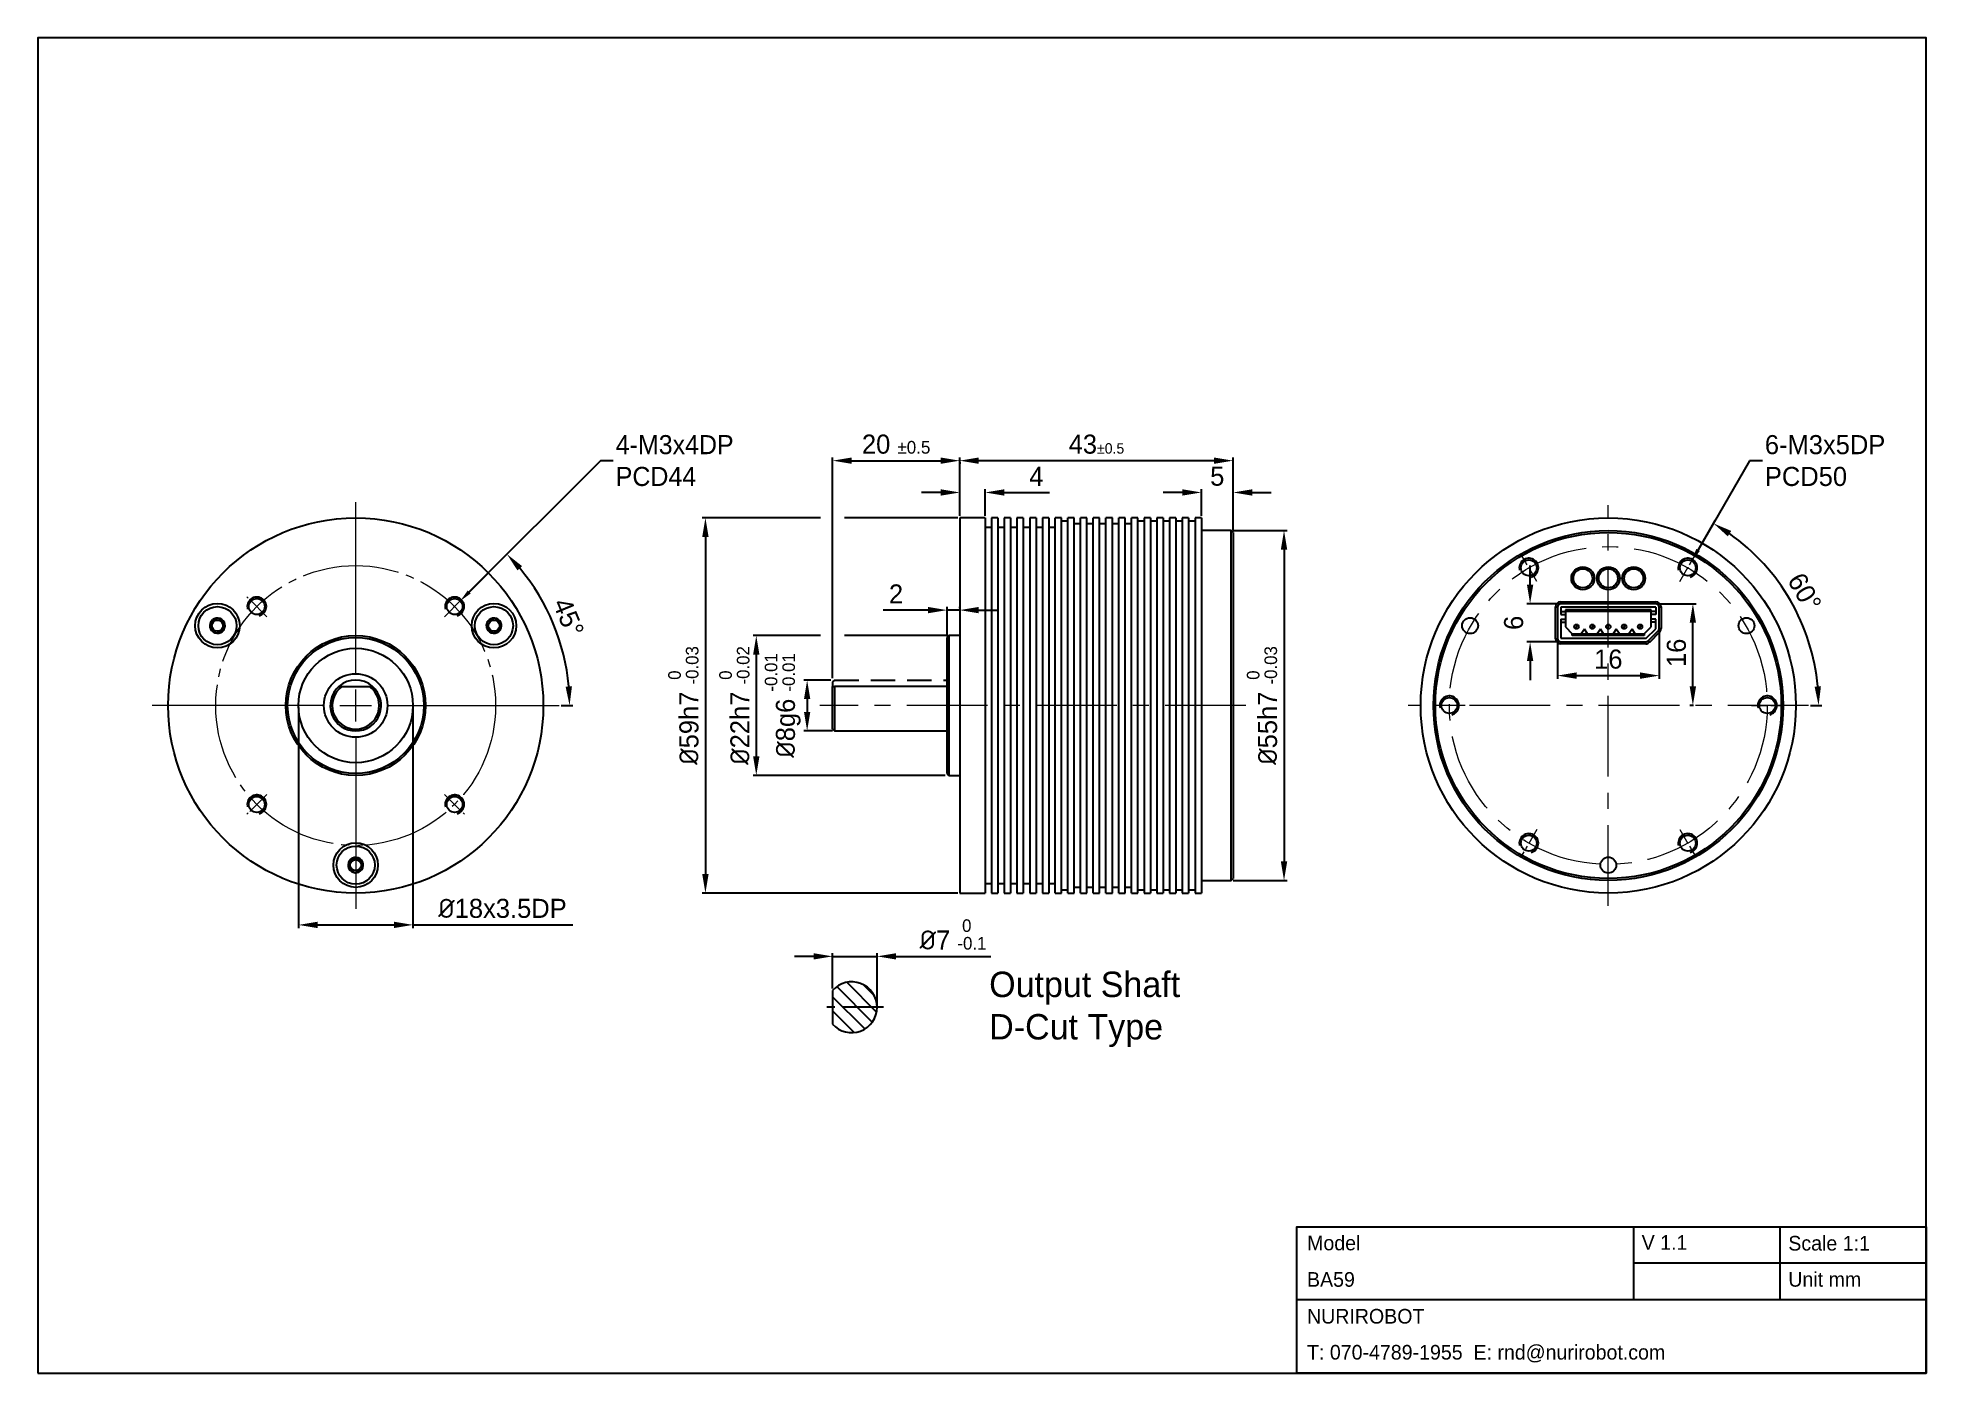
# Model space of a CAD drawing. Header units: millimetres. Extents: x 0 to 297, y 0 to 210.
import ezdxf

# ---------------------------------------------------------------- set-up
doc = ezdxf.new("R2010")
doc.units = ezdxf.units.MM
doc.header["$PDSIZE"] = -1
for name, pattern in [('CENTERX2', [20.32, 12.7, -2.54, 2.54, -2.54]), ('HIDDEN', [1.905, 1.27, -0.635]), ('SLD-실선', [0]), ('SLD-일점쇄선(중심선)', [19.05, 15.24, -1.27, 1.27, -1.27])]:
    doc.linetypes.add(name, pattern=pattern)
for name, color, linetype in [('3', 1, 'SLD-일점쇄선(중심선)'), ('은선', 2, 'HIDDEN'), ('중심선', 1, 'CENTERX2'), ('치수선', 3, 'Continuous')]:
    doc.layers.add(name, color=color, linetype=linetype)
doc.styles.add('누리로봇 문자스타일_20230829', font='GOTHIC.TTF')
doc.dimstyles.new('A4기본 치수스타일', dxfattribs={"dimtxt": 3, "dimasz": 3, "dimexe": 0.5, "dimexo": 0.3, "dimgap": 1, "dimtad": 1, "dimtoh": 1, "dimdec": 1, "dimzin": 12, "dimdsep": 46, "dimtxsty": '누리로봇 문자스타일_20230829', "dimcen": 0.09, "dimclrd": 3, "dimclre": 3, "dimclrt": 3, "dimadec": 0, "dimazin": 3, "dimtm": 1e-09, "dimtfac": 1, "dimtdec": 1, "dimtofl": 0, "dimtmove": 0, "dimatfit": 3, "dimfxl": 1, "dimfrac": 2, "dimarcsym": 0})
doc.dimstyles.new('A4지시선 치수스타일', dxfattribs={"dimtxt": 3, "dimasz": 3, "dimexe": 0.5, "dimexo": 0.3, "dimgap": 0.396875, "dimtad": 0, "dimtih": 1, "dimtoh": 1, "dimdec": 1, "dimzin": 12, "dimdsep": 46, "dimtxsty": '누리로봇 문자스타일_20230829', "dimcen": 0.09, "dimclrd": 3, "dimclre": 3, "dimclrt": 3, "dimadec": 0, "dimazin": 3, "dimtm": 1e-09, "dimtfac": 1, "dimtdec": 1, "dimtofl": 0, "dimtmove": 0, "dimatfit": 3, "dimfxl": 1, "dimfrac": 2, "dimarcsym": 0})

# ---------------------------------------------------------------- blocks, each defined once
blk = doc.blocks.new('_D')
at = {"layer": 'Defpoints', "color": 0}
for p in [(254.5, 121), (260.3, 121), (260.7, 105)]:
    blk.add_point(p, dxfattribs=at)
at = {"layer": '치수선', "color": 3, "lineweight": -2}
for p, q in [((254.8, 121), (260.8, 121)), ((260.3, 108), (260.3, 118)), ((260.4, 105), (259.8, 105))]:
    blk.add_line(p, q, dxfattribs=at)
at = {"layer": '치수선', "color": 3}
for points in [[(259.8, 118), (260.8, 118), (260.3, 121)], [(259.8, 108), (260.8, 108), (260.3, 105)]]:
    blk.add_solid(points, dxfattribs=at)
at = {"layer": '치수선', "color": 3, "insert": (257.72, 113.28), "char_height": 3, "attachment_point": 5, "rotation": 90, "style": '누리로봇 문자스타일_20230829'}
blk.add_mtext('16', dxfattribs=at)
blk = doc.blocks.new('_D_1')
at = {"layer": 'Defpoints', "color": 0}
for p in [(239.5, 121), (234.7, 115), (239.5, 115)]:
    blk.add_point(p, dxfattribs=at)
at = {"layer": '치수선', "color": 3, "lineweight": -2}
for p, q in [((234.7, 124), (234.7, 127)), ((239.2, 121), (234.2, 121)), ((239.2, 115), (234.2, 115)), ((234.7, 112), (234.7, 109))]:
    blk.add_line(p, q, dxfattribs=at)
at = {"layer": '치수선', "color": 3}
for points in [[(234.2, 124), (235.2, 124), (234.7, 121)], [(234.2, 112), (235.2, 112), (234.7, 115)]]:
    blk.add_solid(points, dxfattribs=at)
at = {"layer": '치수선', "color": 3, "insert": (232.12, 118), "char_height": 3, "attachment_point": 5, "rotation": 90, "style": '누리로봇 문자스타일_20230829'}
blk.add_mtext('6', dxfattribs=at)
blk = doc.blocks.new('_D_2')
at = {"layer": 'Defpoints', "color": 0}
for p in [(255, 117.11), (239, 115.5), (255, 109.7)]:
    blk.add_point(p, dxfattribs=at)
at = {"layer": '치수선', "color": 3, "lineweight": -2}
for p, q in [((255, 116.81), (255, 109.2)), ((239, 115.2), (239, 109.2)), ((242, 109.7), (252, 109.7))]:
    blk.add_line(p, q, dxfattribs=at)
at = {"layer": '치수선', "color": 3}
for points in [[(242, 110.2), (242, 109.2), (239, 109.7)], [(252, 110.2), (252, 109.2), (255, 109.7)]]:
    blk.add_solid(points, dxfattribs=at)
at = {"layer": '치수선', "color": 3, "insert": (247, 112.28), "char_height": 3, "attachment_point": 5, "style": '누리로봇 문자스타일_20230829'}
blk.add_mtext('16', dxfattribs=at)
blk = doc.blocks.new('_D_4')
at = {"layer": 'Defpoints', "color": 0}
for p in [(187.7, 132.5), (187.7, 77.5), (196, 77.5)]:
    blk.add_point(p, dxfattribs=at)
at = {"layer": '치수선', "color": 3, "lineweight": -2}
for p, q in [((188, 132.5), (196.5, 132.5)), ((196, 129.5), (196, 80.5)), ((188, 77.5), (196.5, 77.5))]:
    blk.add_line(p, q, dxfattribs=at)
at = {"layer": '치수선', "color": 3}
for points in [[(195.5, 129.5), (196.5, 129.5), (196, 132.5)], [(195.5, 80.5), (196.5, 80.5), (196, 77.5)]]:
    blk.add_solid(points, dxfattribs=at)
at = {"layer": '치수선', "color": 3, "insert": (192.55, 105), "char_height": 3, "attachment_point": 5, "rotation": 90, "style": '누리로봇 문자스타일_20230829'}
blk.add_mtext('{\\fISOCPEUR|b0|i0|c0|p34;%%C}55h7 {\\H0.66x;\\S 0^ -0.03;}', dxfattribs=at)
blk = doc.blocks.new('_D_6')
at = {"layer": 'Defpoints', "color": 0}
for p in [(188, 138.5), (183, 134.5), (188, 132.2)]:
    blk.add_point(p, dxfattribs=at)
at = {"layer": '치수선', "color": 3, "lineweight": -2}
for p, q in [((180, 138.5), (177, 138.5)), ((183, 134.8), (183, 139)), ((188, 132.5), (188, 139)), ((191, 138.5), (194, 138.5))]:
    blk.add_line(p, q, dxfattribs=at)
at = {"layer": '치수선', "color": 3}
for points in [[(180, 139), (180, 138), (183, 138.5)], [(191, 139), (191, 138), (188, 138.5)]]:
    blk.add_solid(points, dxfattribs=at)
at = {"layer": '치수선', "color": 3, "insert": (185.5, 141.04), "char_height": 3, "attachment_point": 5, "style": '누리로봇 문자스타일_20230829'}
blk.add_mtext('5', dxfattribs=at)
blk = doc.blocks.new('_D_7')
at = {"layer": 'Defpoints', "color": 0}
for p in [(145, 143.5), (145, 134.5), (188, 132.2)]:
    blk.add_point(p, dxfattribs=at)
at = {"layer": '치수선', "color": 3, "lineweight": -2}
for p, q in [((145, 134.8), (145, 144)), ((185, 143.5), (148, 143.5)), ((188, 132.5), (188, 144))]:
    blk.add_line(p, q, dxfattribs=at)
at = {"layer": '치수선', "color": 3}
for points in [[(148, 144), (148, 143), (145, 143.5)], [(185, 144), (185, 143), (188, 143.5)]]:
    blk.add_solid(points, dxfattribs=at)
at = {"layer": '치수선', "color": 3, "insert": (166.5, 146.08), "char_height": 3, "attachment_point": 5, "style": '누리로봇 문자스타일_20230829'}
blk.add_mtext('43{\\H0.55x;%%P0.5}', dxfattribs=at)
blk = doc.blocks.new('*U24')
at = {"color": 1, "linetype": 'CENTERX2', "lineweight": 18, "ltscale": 0.2}
blk.add_line((-2.5, 0), (2.5, 0), dxfattribs=at)
blk = doc.blocks.new('*U25')
at = {"color": 0, "linetype": 'ByBlock', "lineweight": -2}
for p, rotation in [((235.99, 139.54), 120), ((260.99, 139.54), 60.00000000000001), ((223.49, 117.89), 180), ((235.99, 96.24), 240), ((260.99, 96.24), 300)]:
    blk.add_blockref('*U24', p, dxfattribs=dict(at, rotation=rotation))
blk.add_blockref('*U24', (273.49, 117.89), dxfattribs=at)
blk = doc.blocks.new('*D75')
at = {"color": 3, "linetype": 'Continuous', "lineweight": -2}
for p, q in [((88.5, 143.5), (67.85, 122.85)), ((90.5, 143.5), (88.5, 143.5)), ((65.47, 120.56), (65.65, 120.56)), ((65.56, 120.47), (65.56, 120.65))]:
    blk.add_line(p, q, dxfattribs=at)
at = {"color": 3, "linetype": 'Continuous'}
blk.add_solid([(67.62, 123.09), (68.09, 122.62), (66.44, 121.44)], dxfattribs=at)
at = {"layer": 'Defpoints', "color": 0, "linetype": 'Continuous'}
for p in [(64.67, 119.67), (66.44, 121.44)]:
    blk.add_point(p, dxfattribs=at)
at = {"color": 3, "linetype": 'Continuous', "lineweight": 18, "insert": (90.9, 143.5), "char_height": 3, "attachment_point": 4, "style": '누리로봇 문자스타일_20230829'}
blk.add_mtext('{\\fPMingLiU|b0|i0|c129|p0;4-M3x4DP\\PPCD44}', dxfattribs=at)
blk = doc.blocks.new('*D81')
at = {"layer": 'Defpoints', "color": 0}
for p in [(145, 120), (145, 120), (143, 115.7)]:
    blk.add_point(p, dxfattribs=at)
at = {"layer": '치수선', "color": 3, "lineweight": -2}
for p, q in [((140, 120), (132.96, 120)), ((143, 116), (143, 120.5)), ((145, 120), (143, 120)), ((145, 120.3), (145, 120.5)), ((148, 120), (151, 120))]:
    blk.add_line(p, q, dxfattribs=at)
at = {"layer": '치수선', "color": 3}
for points in [[(140, 120.5), (140, 119.5), (143, 120)], [(148, 120.5), (148, 119.5), (145, 120)]]:
    blk.add_solid(points, dxfattribs=at)
at = {"layer": '치수선', "color": 3, "insert": (134.98, 122.54), "char_height": 3, "attachment_point": 5, "style": '누리로봇 문자스타일_20230829'}
blk.add_mtext('2', dxfattribs=at)
blk = doc.blocks.new('*D84')
at = {"layer": 'Defpoints', "color": 0}
for p in [(145, 143.59), (145, 143.5), (125, 109)]:
    blk.add_point(p, dxfattribs=at)
at = {"layer": '치수선', "color": 3, "lineweight": -2}
for p, q in [((125, 109.3), (125, 144)), ((128, 143.5), (142, 143.5)), ((145, 143.29), (145, 143))]:
    blk.add_line(p, q, dxfattribs=at)
at = {"layer": '치수선', "color": 3}
for points in [[(128, 144), (128, 143), (125, 143.5)], [(142, 144), (142, 143), (145, 143.5)]]:
    blk.add_solid(points, dxfattribs=at)
at = {"layer": '치수선', "color": 3, "insert": (135, 146.08), "char_height": 3, "attachment_point": 5, "style": '누리로봇 문자스타일_20230829'}
blk.add_mtext('20 {\\H0.66667x;%%P0.5}', dxfattribs=at)
blk = doc.blocks.new('*D82')
at = {"layer": 'Defpoints', "color": 0}
for p in [(125, 109), (121, 101), (125.3, 101)]:
    blk.add_point(p, dxfattribs=at)
at = {"layer": '치수선', "color": 3, "lineweight": -2}
for p, q in [((124.7, 109), (120.5, 109)), ((121, 106), (121, 104)), ((125, 101), (120.5, 101))]:
    blk.add_line(p, q, dxfattribs=at)
at = {"layer": '치수선', "color": 3}
for points in [[(120.5, 106), (121.5, 106), (121, 109)], [(120.5, 104), (121.5, 104), (121, 101)]]:
    blk.add_solid(points, dxfattribs=at)
at = {"layer": '치수선', "color": 3, "insert": (117.16, 105), "char_height": 3, "attachment_point": 5, "rotation": 90, "style": '누리로봇 문자스타일_20230829'}
blk.add_mtext('{\\fISOCPEUR|b0|i0|c0|p34;%%C}8g6 {\\H0.66x;\\S-0.01^ -0.01;}', dxfattribs=at)
blk = doc.blocks.new('*D85')
at = {"layer": 'Defpoints', "color": 0}
for p in [(145, 134.5), (105, 75.5), (145, 75.5)]:
    blk.add_point(p, dxfattribs=at)
at = {"layer": '치수선', "color": 3, "lineweight": -2}
for p, q in [((123.12, 134.5), (104.5, 134.5)), ((144.7, 134.5), (126.87, 134.5)), ((105, 131.5), (105, 78.5)), ((144.7, 75.5), (104.5, 75.5))]:
    blk.add_line(p, q, dxfattribs=at)
at = {"layer": '치수선', "color": 3}
for points in [[(104.5, 131.5), (105.5, 131.5), (105, 134.5)], [(104.5, 78.5), (105.5, 78.5), (105, 75.5)]]:
    blk.add_solid(points, dxfattribs=at)
at = {"layer": '치수선', "color": 3, "insert": (101.55, 105), "char_height": 3, "attachment_point": 5, "rotation": 90, "style": '누리로봇 문자스타일_20230829'}
blk.add_mtext('{\\fISOCPEUR|b0|i0|c0|p34;%%C}59h7 {\\H0.66x;\\S 0^ -0.03;}', dxfattribs=at)
blk = doc.blocks.new('*D86')
at = {"layer": 'Defpoints', "color": 0}
for p in [(143.3, 116), (113, 94), (143, 94)]:
    blk.add_point(p, dxfattribs=at)
at = {"layer": '치수선', "color": 3, "lineweight": -2}
for p, q in [((123.12, 116), (112.5, 116)), ((143, 116), (126.87, 116)), ((113, 113), (113, 97)), ((142.7, 94), (112.5, 94))]:
    blk.add_line(p, q, dxfattribs=at)
at = {"layer": '치수선', "color": 3}
for points in [[(112.5, 113), (113.5, 113), (113, 116)], [(112.5, 97), (113.5, 97), (113, 94)]]:
    blk.add_solid(points, dxfattribs=at)
at = {"layer": '치수선', "color": 3, "insert": (109.55, 105), "char_height": 3, "attachment_point": 5, "rotation": 90, "style": '누리로봇 문자스타일_20230829'}
blk.add_mtext('{\\fISOCPEUR|b0|i0|c0|p34;%%C}22h7 {\\H0.66x;\\S 0^ -0.02;}', dxfattribs=at)
blk = doc.blocks.new('*D83')
at = {"layer": 'Defpoints', "color": 0}
for p in [(145, 138.5), (145, 134.5), (149, 134.5)]:
    blk.add_point(p, dxfattribs=at)
at = {"layer": '치수선', "color": 3, "lineweight": -2}
for p, q in [((142, 138.5), (139, 138.5)), ((145, 134.8), (145, 139)), ((149, 134.8), (149, 139)), ((152, 138.5), (159.1, 138.5))]:
    blk.add_line(p, q, dxfattribs=at)
at = {"layer": '치수선', "color": 3}
for points in [[(142, 139), (142, 138), (145, 138.5)], [(152, 139), (152, 138), (149, 138.5)]]:
    blk.add_solid(points, dxfattribs=at)
at = {"layer": '치수선', "color": 3, "insert": (157.05, 141.04), "char_height": 3, "attachment_point": 5, "style": '누리로봇 문자스타일_20230829'}
blk.add_mtext('4', dxfattribs=at)
blk = doc.blocks.new('*D80')
at = {"layer": 'Defpoints', "color": 0}
for p in [(125, 65.55), (125, 60.2), (132, 57.55)]:
    blk.add_point(p, dxfattribs=at)
at = {"layer": '치수선', "color": 3, "lineweight": -2}
for p, q in [((122, 65.55), (119, 65.55)), ((125, 60.5), (125, 66.05)), ((125, 65.55), (132, 65.55)), ((132, 57.85), (132, 66.05)), ((135, 65.55), (149.89, 65.55))]:
    blk.add_line(p, q, dxfattribs=at)
at = {"layer": '치수선', "color": 3}
for points in [[(122, 66.05), (122, 65.05), (125, 65.55)], [(135, 66.05), (135, 65.05), (132, 65.55)]]:
    blk.add_solid(points, dxfattribs=at)
at = {"layer": '치수선', "color": 3, "insert": (143.94, 69), "char_height": 3, "attachment_point": 5, "style": '누리로봇 문자스타일_20230829'}
blk.add_mtext('{\\fISOCPEUR|b0|i0|c0|p34;%%C}7 {\\H0.66x;\\S 0^ -0.1;}', dxfattribs=at)
blk = doc.blocks.new('*D87')
at = {"color": 3, "ltscale": 0.5}
for p, q in [((260.9, 129.08), (263.79, 134.07)), ((278.8, 105), (280.57, 105))]:
    blk.add_line(p, q, dxfattribs=at)
blk.add_arc((247, 105), 33.07, 5.1991, 54.8009, dxfattribs=at)
for points in [[(265.79, 131.6), (266.33, 132.45), (263.54, 133.64)], [(280.44, 108.02), (279.44, 107.97), (280.07, 105)]]:
    blk.add_solid(points, dxfattribs=at)
at = {"layer": 'Defpoints', "color": 0, "ltscale": 0.5}
for p in [(260.75, 128.82), (258.25, 124.49), (278.08, 116.31), (215.5, 105), (278.5, 105)]:
    blk.add_point(p, dxfattribs=at)
at = {"color": 3, "ltscale": 0.5, "insert": (277.87, 122.82), "char_height": 3, "attachment_point": 5, "rotation": 300, "style": '누리로봇 문자스타일_20230829'}
blk.add_mtext('60°', dxfattribs=at)
blk = doc.blocks.new('*D88')
at = {"color": 3, "linetype": 'Continuous', "lineweight": -2}
for p, q in [((269.23, 143.5), (261.12, 129.47)), ((271.23, 143.5), (269.23, 143.5)), ((259.41, 126.65), (259.59, 126.65)), ((259.5, 126.56), (259.5, 126.74))]:
    blk.add_line(p, q, dxfattribs=at)
at = {"color": 3, "linetype": 'Continuous'}
blk.add_solid([(260.83, 129.63), (261.41, 129.3), (260.12, 127.73)], dxfattribs=at)
at = {"layer": 'Defpoints', "color": 0, "linetype": 'Continuous'}
for p in [(260.12, 127.73), (258.87, 125.57)]:
    blk.add_point(p, dxfattribs=at)
at = {"color": 3, "linetype": 'Continuous', "lineweight": 18, "insert": (271.62, 143.5), "char_height": 3, "attachment_point": 4, "style": '누리로봇 문자스타일_20230829'}
blk.add_mtext('6-M3x5DP\\PPCD50', dxfattribs=at)
blk = doc.blocks.new('SW_CENTERMARKSYMBOL_1')
at = {"color": 0, "linetype": 'Continuous', "lineweight": 0}
for p, q in [((0, 5), (0, 32)), ((-5, 0), (-32, 0)), ((2.5, 0), (-2.5, 0)), ((0, 2.5), (0, -2.5)), ((5, 0), (32, 0)), ((0, -5), (0, -32))]:
    blk.add_line(p, q, dxfattribs=at)
blk = doc.blocks.new('*U153')
at = {"layer": '3', "color": 1, "linetype": 'SLD-일점쇄선(중심선)', "lineweight": 18, "ltscale": 0.25}
blk.add_line((-1.59, -1.59), (1.59, 1.59), dxfattribs=at)
blk = doc.blocks.new('*U155')
at = {"color": 0, "linetype": 'ByBlock', "lineweight": -2}
for p, rotation in [((44.08, 144.01), 90.00000000000001), ((44.08, 112.9), 180), ((75.19, 112.9), 270)]:
    blk.add_blockref('*U153', p, dxfattribs=dict(at, rotation=rotation))
blk.add_blockref('*U153', (75.19, 144.01), dxfattribs=at)
blk = doc.blocks.new('*D159')
at = {"layer": 'Defpoints', "color": 0}
for p in [(41, 105), (59, 105), (59, 70.5)]:
    blk.add_point(p, dxfattribs=at)
at = {"layer": '치수선', "color": 3, "lineweight": -2}
for p, q in [((41, 104.7), (41, 70)), ((59, 104.7), (59, 70)), ((44, 70.5), (56, 70.5)), ((59, 70.5), (84.17, 70.5))]:
    blk.add_line(p, q, dxfattribs=at)
at = {"layer": '치수선', "color": 3}
for points in [[(44, 71), (44, 70), (41, 70.5)], [(56, 71), (56, 70), (59, 70.5)]]:
    blk.add_solid(points, dxfattribs=at)
at = {"layer": '치수선', "color": 3, "insert": (73.08, 73.08), "char_height": 3, "attachment_point": 5, "style": '누리로봇 문자스타일_20230829'}
blk.add_mtext('{\\fISOCPEUR|b0|i0|c0|p34;%%C}18x3.5DP', dxfattribs=at)
blk = doc.blocks.new('*D164')
at = {"color": 3, "ltscale": 0.5}
for p, q in [((67.36, 122.36), (74.14, 129.14)), ((82.3, 105), (84.14, 105))]:
    blk.add_line(p, q, dxfattribs=at)
blk.add_arc((50, 105), 33.64, 5.1109, 39.8891, dxfattribs=at)
for points in [[(75.44, 126.24), (76.18, 126.91), (73.79, 128.79)], [(84.01, 108.02), (83.01, 107.97), (83.64, 105)]]:
    blk.add_solid(points, dxfattribs=at)
at = {"layer": 'Defpoints', "color": 0, "ltscale": 0.5}
for p in [(67.15, 122.15), (63.97, 118.97), (82.5, 113.71), (55, 105), (82, 105)]:
    blk.add_point(p, dxfattribs=at)
at = {"color": 3, "ltscale": 0.5, "insert": (83.46, 118.86), "char_height": 3, "attachment_point": 5, "rotation": 292.5, "style": '누리로봇 문자스타일_20230829'}
blk.add_mtext('45°', dxfattribs=at)

msp = doc.modelspace()

# ---------------------------------------------------------------- hatches: boundary and pattern name
at = {"ltscale": 0.5}
h = msp.add_hatch(dxfattribs=at)
h.set_pattern_fill('ANSI31', color=256, scale=0.5, angle=90)
h.set_pattern_definition([(135, (181.2872, -55.4511), (-1.122532, -1.122532), [])])
h.paths.add_polyline_path([(125, 57.55), (125, 54.91, 0.21525), (128, 53.55), (128, 57.55)])
h.paths.add_polyline_path([(125, 60.2), (125, 57.55), (128, 57.55), (128, 61.55, 0.21525)])
h.paths.add_polyline_path([(128, 61.55), (128, 57.55), (132, 57.55, 0.414214)])
h.paths.add_polyline_path([(128, 57.55), (128, 53.55, 0.414214), (132, 57.55)])

# ---------------------------------------------------------------- linework, layer by layer
at = {"color": 7, "linetype": 'Continuous', "lineweight": 25}
for p, q in [((149, 134.5), (145, 134.5)), ((145, 134.5), (145, 75.5)), ((149, 134.5), (149, 75.5)), ((151, 134.5), (150, 134.5)), ((150, 134.5), (150, 75.5)), ((151, 134.5), (151, 75.5)), ((153, 134.5), (152, 134.5)), ((152, 134.5), (152, 75.5)), ((153, 134.5), (153, 75.5)), ((155, 134.5), (154, 134.5)), ((154, 134.5), (154, 75.5)), ((155, 134.5), (155, 75.5)), ((157, 134.5), (156, 134.5)), ((156, 134.5), (156, 75.5)), ((157, 134.5), (157, 75.5)), ((159, 134.5), (158, 134.5)), ((158, 134.5), (158, 75.5)), ((159, 134.5), (159, 75.5)), ((161, 134.5), (160, 134.5)), ((160, 75.5), (160, 134.5)), ((161, 75.5), (161, 134.5)), ((162, 134), (161, 134)), ((163, 134.5), (162, 134.5)), ((162, 75.5), (162, 134.5)), ((163, 75.5), (163, 134.5)), ((165, 134.5), (164, 134.5)), ((164, 75.5), (164, 134.5)), ((165, 75.5), (165, 134.5)), ((167, 134.5), (166, 134.5)), ((166, 75.5), (166, 134.5)), ((167, 75.5), (167, 134.5)), ((169, 134.5), (168, 134.5)), ((168, 75.5), (168, 134.5)), ((169, 75.5), (169, 134.5)), ((171, 134.5), (170, 134.5)), ((170, 75.5), (170, 134.5)), ((171, 75.5), (171, 134.5)), ((173, 134.5), (172, 134.5)), ((172, 75.5), (172, 134.5)), ((173, 75.5), (173, 134.5)), ((174, 134), (173, 134)), ((175, 134.5), (174, 134.5)), ((174, 134.5), (174, 75.5)), ((175, 134.5), (175, 75.5)), ((176, 134), (175, 134)), ((177, 134.5), (176, 134.5)), ((176, 134.5), (176, 75.5)), ((177, 134.5), (177, 75.5)), ((178, 134), (177, 134)), ((179, 134.5), (178, 134.5)), ((178, 134.5), (178, 75.5)), ((179, 134.5), (179, 75.5)), ((180, 134), (179, 134)), ((181, 134.5), (180, 134.5)), ((180, 134.5), (180, 75.5)), ((181, 134.5), (181, 75.5)), ((182, 134), (181, 134)), ((183, 134.5), (182, 134.5)), ((182, 134.5), (182, 75.5)), ((183, 134.5), (183, 75.5)), ((150, 133), (149, 133)), ((152, 133), (151, 133)), ((154, 133), (153, 133)), ((156, 133), (155, 133)), ((158, 133), (157, 133)), ((160, 133), (159, 133)), ((164, 133.55), (163, 133.55)), ((166, 133.55), (165, 133.55)), ((168, 133.55), (167, 133.55)), ((170, 133.55), (169, 133.55)), ((172, 133.55), (171, 133.55)), ((187.7, 132.5), (183, 132.5)), ((188, 132.2), (187.7, 132.5)), ((187.7, 77.5), (187.7, 132.5)), ((188, 132.2), (188, 77.8)), ((238.7, 115.5), (238.7, 120.5)), ((238.7, 120.5), (239, 120.5)), ((239, 120.5), (239, 115.5)), ((239.5, 121.3), (254.5, 121.3)), ((239.5, 121), (239.5, 121.3)), ((254.5, 121), (239.5, 121)), ((239.55, 120.48), (239.55, 119.29)), ((254.45, 120.48), (239.55, 120.48)), ((239.55, 119.76), (240.25, 119.76)), ((239.55, 119.29), (240.25, 119.29)), ((240.25, 120.03), (240.25, 117.37)), ((253.75, 120.03), (240.25, 120.03)), ((253.75, 119.78), (240.25, 119.78)), ((253.75, 117.37), (253.75, 120.03)), ((254.45, 119.76), (253.75, 119.76)), ((254.45, 119.29), (253.75, 119.29)), ((254.45, 120.48), (254.45, 119.29)), ((254.5, 121), (254.5, 121.3)), ((255, 117.11), (255, 120.5)), ((255, 120.5), (255.3, 120.5)), ((255.3, 120.5), (255.3, 117.11)), ((143.3, 116), (143, 115.7)), ((145, 116), (143.3, 116)), ((143.3, 116), (143.3, 94)), ((239.55, 118.59), (239.55, 115.58)), ((239.55, 118.59), (240.25, 118.59)), ((239.55, 118.11), (240.25, 118.11)), ((240.25, 117.37), (241.34, 116.28)), ((241.34, 116.28), (252.66, 116.28)), ((241.34, 116.03), (241.34, 116.28)), ((252.66, 116.03), (241.34, 116.03)), ((242, 117.75), (242, 117.4)), ((242, 117.05), (242, 117.39)), ((243.25, 116.98), (242.75, 116.28)), ((243.75, 116.28), (243.25, 116.98)), ((244.5, 117.75), (244.5, 117.4)), ((244.5, 117.05), (244.5, 117.39)), ((245.75, 116.98), (245.25, 116.28)), ((246.25, 116.28), (245.75, 116.98)), ((247, 117.75), (247, 117.4)), ((247, 117.05), (247, 117.39)), ((248.25, 116.98), (247.75, 116.28)), ((248.75, 116.28), (248.25, 116.98)), ((249.5, 117.75), (249.5, 117.4)), ((249.5, 117.05), (249.5, 117.39)), ((250.75, 116.98), (250.25, 116.28)), ((251.25, 116.28), (250.75, 116.98)), ((252, 117.75), (252, 117.4)), ((252, 117.05), (252, 117.39)), ((252.66, 116.28), (253.75, 117.37)), ((252.66, 116.28), (252.66, 116.03)), ((252.95, 115.58), (254.45, 117.08)), ((253.25, 115.15), (254.85, 116.75)), ((255.07, 116.54), (253.46, 114.93)), ((254.45, 118.59), (253.75, 118.59)), ((254.45, 118.11), (253.75, 118.11)), ((254.45, 117.08), (254.45, 118.59)), ((254.85, 116.75), (255.07, 116.54)), ((255, 117.11), (255.3, 117.11)), ((143, 94.3), (143, 115.7)), ((238.7, 115.5), (239, 115.5)), ((239.5, 114.7), (239.5, 115)), ((239.5, 115), (252.89, 115)), ((252.89, 114.7), (239.5, 114.7)), ((239.55, 115.58), (252.95, 115.58)), ((252.89, 114.7), (252.89, 115)), ((253.46, 114.93), (253.25, 115.15)), ((125, 101.3), (125, 108)), ((125.3, 108), (125.3, 101)), ((143, 108), (125.3, 108)), ((125, 101.3), (125.3, 101)), ((125.3, 101), (143, 101)), ((143, 94.3), (143.3, 94)), ((143.3, 94), (145, 94)), ((183, 77.5), (187.7, 77.5)), ((187.7, 77.5), (188, 77.8)), ((145, 75.5), (149, 75.5)), ((149, 77), (150, 77)), ((150, 75.5), (151, 75.5)), ((151, 77), (152, 77)), ((152, 75.5), (153, 75.5)), ((153, 77), (154, 77)), ((154, 75.5), (155, 75.5)), ((155, 77), (156, 77)), ((156, 75.5), (157, 75.5)), ((157, 77), (158, 77)), ((158, 75.5), (159, 75.5)), ((159, 77), (160, 77)), ((160, 75.5), (161, 75.5)), ((161, 76), (162, 76)), ((162, 75.5), (163, 75.5)), ((163, 76.45), (164, 76.45)), ((164, 75.5), (165, 75.5)), ((165, 76.45), (166, 76.45)), ((166, 75.5), (167, 75.5)), ((167, 76.45), (168, 76.45)), ((168, 75.5), (169, 75.5)), ((169, 76.45), (170, 76.45)), ((170, 75.5), (171, 75.5)), ((171, 76.45), (172, 76.45)), ((172, 75.5), (173, 75.5)), ((173, 76), (174, 76)), ((174, 75.5), (175, 75.5)), ((175, 76), (176, 76)), ((176, 75.5), (177, 75.5)), ((177, 76), (178, 76)), ((178, 75.5), (179, 75.5)), ((179, 76), (180, 76)), ((180, 75.5), (181, 75.5)), ((181, 76), (182, 76)), ((182, 75.5), (183, 75.5))]:
    msp.add_line(p, q, dxfattribs=at)
at = {"color": 1, "linetype": 'CENTERX2', "lineweight": 18}
for p, q in [((247, 73.5), (247, 136.5)), ((190, 105), (123, 105)), ((278.5, 105), (215.5, 105))]:
    msp.add_line(p, q, dxfattribs=at)
at = {"linetype": 'SLD-실선', "lineweight": 25}
msp.add_line((47.83, 108), (52.17, 108), dxfattribs=at)
at = {"ltscale": 0.5}
msp.add_line((125, 60.2), (125, 54.91), dxfattribs=at)
at = {"lineweight": -3}
msp.add_line((250.97, 23.02), (250.97, 11.58), dxfattribs=at)
at = {"lineweight": -3, "ltscale": 3}
for p, q in [((273.98, 23.02), (273.98, 11.58)), ((250.97, 17.34), (297, 17.34)), ((250.97, 17.34), (297, 17.34)), ((198, 11.58), (297, 11.58)), ((198, 11.58), (297, 11.58))]:
    msp.add_line(p, q, dxfattribs=at)
msp.add_lwpolyline([(0, 0), (297, 0), (297, 210), (0, 210)], close=True)
msp.add_lwpolyline([(198, 0), (198, 23.02), (297, 23.02), (297, 0)], close=True, dxfattribs=at)
msp.add_lwpolyline([(198, 0), (198, 23.02), (297, 23.02), (297, 0)], close=True, dxfattribs=at)
at = {"linetype": 'SLD-실선', "lineweight": 25}
for centre, radius in [((50, 105), 29.5), ((28.26, 117.55), 3.5), ((28.26, 117.55), 3), ((71.74, 117.55), 3.5), ((71.74, 117.55), 3), ((28.26, 117.55), 0.867), ((50, 105), 11), ((71.74, 117.55), 0.867), ((50, 105), 10.7), ((50, 105), 9), ((50, 105), 5), ((50, 79.9), 3.5), ((50, 79.9), 3), ((50, 79.9), 0.867)]:
    msp.add_circle(centre, radius, dxfattribs=at)
at = {"color": 7, "linetype": 'Continuous', "lineweight": 25}
for centre, radius in [((247, 105), 29.5), ((247, 105), 27.5), ((247, 105), 27.2), ((243, 125), 1.8), ((243, 125), 1.5), ((247, 125), 1.8), ((247, 125), 1.5), ((251, 125), 1.8), ((251, 125), 1.5), ((225.26, 117.55), 1.25), ((242, 117.4), 0.35), ((242, 117.4), 0.005), ((244.5, 117.4), 0.35), ((244.5, 117.4), 0.005), ((247, 117.4), 0.35), ((247, 117.4), 0.005), ((249.5, 117.4), 0.35), ((249.5, 117.4), 0.005), ((252, 117.4), 0.35), ((252, 117.4), 0.005), ((268.74, 117.55), 1.25), ((247, 79.9), 1.25)]:
    msp.add_circle(centre, radius, dxfattribs=at)
at = {"color": 1, "linetype": 'CENTERX2', "lineweight": 18}
msp.add_circle((247, 105), 25, dxfattribs=at)
for centre in [(234.5, 126.65), (234.5, 126.65), (259.5, 126.65), (259.5, 126.65), (34.44, 120.56), (34.44, 120.56), (65.56, 120.56), (65.56, 120.56), (222, 105), (222, 105), (272, 105), (272, 105), (34.44, 89.44), (34.44, 89.44), (65.56, 89.44), (65.56, 89.44), (234.5, 83.35), (234.5, 83.35), (259.5, 83.35), (259.5, 83.35)]:
    msp.add_circle(centre, 1.25)
for centre in [(234.5, 126.65), (234.5, 126.65), (259.5, 126.65), (259.5, 126.65), (34.45, 120.56), (34.45, 120.56), (65.56, 120.56), (65.56, 120.56), (222, 105), (222, 105), (272, 105), (272, 105), (34.45, 89.44), (34.45, 89.44), (65.56, 89.44), (65.56, 89.44), (234.5, 83.35), (234.5, 83.35), (259.5, 83.35), (259.5, 83.35)]:
    msp.add_arc(centre, 1.5, 284.9214, 194.9688)
at = {"color": 7, "linetype": 'Continuous', "lineweight": 25}
for centre, radius, start, end in [((239.5, 120.5), 0.8, 90, 180), ((239.5, 120.5), 0.5, 90, 180), ((254.5, 120.5), 0.8, 0, 90), ((254.5, 120.5), 0.5, 0, 90), ((254.5, 117.11), 0.5, 315, 0), ((254.5, 117.11), 0.8, 315, 0), ((239.5, 115.5), 0.8, 180, 270), ((239.5, 115.5), 0.5, 180, 270), ((252.89, 115.5), 0.5, 270, 315), ((252.89, 115.5), 0.8, 270, 315)]:
    msp.add_arc(centre, radius, start, end, dxfattribs=at)
at = {"linetype": 'SLD-실선', "lineweight": 25}
for centre, radius, start, end in [((28.26, 117.55), 1.2, 145.2024, 205.2024), ((28.26, 117.55), 1.2, 205.2024, 265.2024), ((28.26, 117.55), 1.2, 85.2024, 145.2024), ((28.26, 117.55), 1.2, 265.2024, 325.2024), ((28.26, 117.55), 1.2, 25.2024, 85.2024), ((28.26, 117.55), 1.2, 325.2024, 25.2024), ((71.74, 117.55), 1.2, 145.2024, 205.2024), ((71.74, 117.55), 1.2, 205.2024, 265.2024), ((71.74, 117.55), 1.2, 85.2024, 145.2024), ((71.74, 117.55), 1.2, 265.2024, 325.2024), ((71.74, 117.55), 1.2, 25.2024, 85.2024), ((71.74, 117.55), 1.2, 325.2024, 25.2024), ((50, 105), 4, 131.4096, 48.5904), ((50, 105), 3.7, 125.8248, 54.1752), ((50, 105), 4, 48.5904, 131.4096), ((50, 79.9), 1.2, 145.2024, 205.2024), ((50, 79.9), 1.2, 85.2024, 145.2024), ((50, 79.9), 1.2, 25.2024, 85.2024), ((50, 79.9), 1.2, 325.2024, 25.2024), ((50, 79.9), 1.2, 205.2024, 265.2024), ((50, 79.9), 1.2, 265.2024, 325.2024)]:
    msp.add_arc(centre, radius, start, end, dxfattribs=at)
at = {"ltscale": 0.5}
msp.add_arc((128, 57.55), 4, 221.4096, 138.5904, dxfattribs=at)
at = {"linetype": 'SLD-실선', "lineweight": 25}
for points, knots in [([(27.28, 118.24), (27.26, 118.04), (27.24, 117.84), (27.22, 117.54), (27.21, 117.43), (27.19, 117.23), (27.18, 117.14), (27.18, 117.04)], [0, 0, 0, 0, 0.5, 0.5, 0.75, 0.75, 1, 1, 1, 1]), ([(28.16, 116.35), (28, 116.47), (27.84, 116.58), (27.5, 116.81), (27.34, 116.93), (27.18, 117.04)], [0, 0, 0, 0, 0.5, 0.5, 1, 1, 1, 1]), ([(27.28, 118.24), (27.45, 118.32), (27.63, 118.4), (28, 118.58), (28.19, 118.66), (28.36, 118.75)], [0, 0, 0, 0, 0.5, 0.5, 1, 1, 1, 1]), ([(29.25, 116.86), (29.07, 116.78), (28.89, 116.7), (28.52, 116.52), (28.34, 116.44), (28.16, 116.35)], [0, 0, 0, 0, 0.5, 0.5, 1, 1, 1, 1]), ([(28.36, 118.75), (28.52, 118.63), (28.69, 118.52), (29.02, 118.29), (29.19, 118.17), (29.35, 118.06)], [0, 0, 0, 0, 0.5, 0.5, 1, 1, 1, 1]), ([(29.35, 118.06), (29.33, 117.87), (29.32, 117.67), (29.29, 117.36), (29.28, 117.26), (29.27, 117.06), (29.26, 116.96), (29.25, 116.86)], [0, 0, 0, 0, 0.5, 0.5, 0.75, 0.75, 1, 1, 1, 1]), ([(70.65, 117.04), (70.67, 117.23), (70.68, 117.43), (70.72, 117.84), (70.73, 118.04), (70.75, 118.24)], [0, 0, 0, 0, 0.5, 0.5, 1, 1, 1, 1]), ([(71.64, 116.35), (71.48, 116.46), (71.31, 116.58), (71.06, 116.75), (70.98, 116.81), (70.81, 116.93), (70.73, 116.98), (70.65, 117.04)], [0, 0, 0, 0, 0.5, 0.5, 0.75, 0.75, 1, 1, 1, 1]), ([(70.75, 118.24), (70.93, 118.32), (71.11, 118.4), (71.48, 118.58), (71.66, 118.66), (71.84, 118.75)], [0, 0, 0, 0, 0.5, 0.5, 1, 1, 1, 1]), ([(72.72, 116.86), (72.55, 116.78), (72.37, 116.7), (72, 116.52), (71.81, 116.44), (71.64, 116.35)], [0, 0, 0, 0, 0.5, 0.5, 1, 1, 1, 1]), ([(72.82, 118.06), (72.66, 118.17), (72.5, 118.29), (72.25, 118.46), (72.16, 118.52), (72, 118.64), (71.92, 118.69), (71.84, 118.75)], [0, 0, 0, 0, 0.5, 0.5, 0.75, 0.75, 1, 1, 1, 1]), ([(72.82, 118.06), (72.81, 117.87), (72.79, 117.67), (72.76, 117.26), (72.74, 117.06), (72.72, 116.86)], [0, 0, 0, 0, 0.5, 0.5, 1, 1, 1, 1]), ([(48.91, 79.39), (48.93, 79.58), (48.95, 79.78), (48.98, 80.19), (49, 80.39), (49.01, 80.59)], [0, 0, 0, 0, 0.5, 0.5, 1, 1, 1, 1]), ([(49.01, 80.59), (49.19, 80.67), (49.37, 80.75), (49.65, 80.88), (49.74, 80.93), (49.92, 81.01), (50.01, 81.06), (50.1, 81.1)], [0, 0, 0, 0, 0.5, 0.5, 0.75, 0.75, 1, 1, 1, 1]), ([(50.1, 81.1), (50.26, 80.98), (50.42, 80.87), (50.76, 80.64), (50.93, 80.52), (51.09, 80.41)], [0, 0, 0, 0, 0.5, 0.5, 1, 1, 1, 1]), ([(51.09, 80.41), (51.07, 80.22), (51.05, 80.02), (51.02, 79.61), (51, 79.41), (50.99, 79.21)], [0, 0, 0, 0, 0.5, 0.5, 1, 1, 1, 1]), ([(49.9, 78.7), (49.74, 78.82), (49.58, 78.93), (49.24, 79.16), (49.07, 79.28), (48.91, 79.39)], [0, 0, 0, 0, 0.5, 0.5, 1, 1, 1, 1]), ([(49.9, 78.7), (50.08, 78.79), (50.26, 78.87), (50.53, 79), (50.63, 79.05), (50.81, 79.13), (50.9, 79.17), (50.99, 79.21)], [0, 0, 0, 0, 0.5, 0.5, 0.75, 0.75, 1, 1, 1, 1])]:
    msp.add_open_spline(points, degree=3, knots=knots, dxfattribs=at)
for points in [[(47.35, 108), (47.51, 108), (47.67, 108), (47.83, 108)], [(52.17, 108), (52.33, 108), (52.49, 108), (52.65, 108)]]:
    msp.add_open_spline(points, degree=3, dxfattribs=at)
at = {"color": 7, "linetype": 'Continuous', "lineweight": 25}
msp.add_open_spline([(125, 108), (125.05, 108), (125.14, 108), (125.25, 108), (125.3, 108)], degree=3, knots=[0, 0, 0, 0, 0.469502, 1, 1, 1, 1], dxfattribs=at)
at = {"layer": '3', "color": 1, "linetype": 'SLD-일점쇄선(중심선)', "lineweight": 18}
msp.add_circle((50, 105), 22, dxfattribs=at)
at = {"layer": '은선', "ltscale": 0.5}
msp.add_line((125.3, 109), (125, 108.7), dxfattribs=at)
at = {"layer": '은선', "ltscale": 3}
for p, q in [((125, 108.7), (125, 108)), ((125.3, 109), (143, 109))]:
    msp.add_line(p, q, dxfattribs=at)
at = {"layer": '중심선', "ltscale": 0.5}
msp.add_line((133, 57.55), (123, 57.55), dxfattribs=at)

# ---------------------------------------------------------------- block references
msp.add_blockref('*U25', (-1.49, -12.89))
at = {"rotation": 180}
msp.add_blockref('*U155', (109.63, 233.45), dxfattribs=at)
at = {"layer": '3', "color": 1, "linetype": 'SLD-일점쇄선(중심선)', "lineweight": 18, "rotation": 180}
msp.add_blockref('SW_CENTERMARKSYMBOL_1', (50, 105), dxfattribs=at)

# ---------------------------------------------------------------- texts
at = {"color": 3, "ltscale": 0.5, "insert": (149.63, 63.15), "char_height": 4, "width": 69.668, "attachment_point": 1, "style": '누리로봇 문자스타일_20230829'}
msp.add_mtext('Output Shaft\\PD-Cut Type', dxfattribs=at)
at = {"lineweight": -3, "attachment_point": 1, "style": '누리로봇 문자스타일_20230829'}
for s, insert, char_height, width in [('Model', (199.63, 21.63), 2.302, 7.5953), ('V 1.1', (252.25, 21.71), 2.302, 21.7353), ('{\\fCentury Gothic|b0|i0|c0|p34;Scale 1:1}', (275.31, 21.59), 2.3016, 37.7651), ('BA59', (199.61, 15.9), 2.302, 28.2229), ('Unit mm', (275.31, 15.91), 2.302, 37.7651), ('NURIROBOT', (199.61, 10.11), 2.302, 28.5553), ('T: 070-4789-1955  E: rnd@nurirobot.com', (199.62, 4.45), 2.3016, 93.339)]:
    msp.add_mtext(s, dxfattribs=dict(at, insert=insert, char_height=char_height, width=width))

# ---------------------------------------------------------------- dimensions: what is measured, and where the dimension line sits
at = {"color": 7, "linetype": 'Continuous', "lineweight": 18}
for p1, p2, text, picture, middle in [((64.67, 119.67), (66.44, 121.44), '{\\fPMingLiU|b0|i0|c129|p0;4-M3x4DP\\PPCD44}', '*D75', (102.47, 143.5)), ((258.87, 125.57), (260.12, 127.73), '6-M3x5DP\\PPCD50', '*D88', (281.24, 143.5))]:
    dim = msp.add_diameter_dim_2p(p1=p1, p2=p2, text=text, dimstyle='A4지시선 치수스타일', override={"dimasz": 2}, dxfattribs=at)
    dim.commit()
    dim.dimension.update_dxf_attribs({"geometry": picture, "text_midpoint": middle, "dimtype": 163})
at = {"ltscale": 0.5}
for base, line1, line2, picture, middle in [((278.08, 116.31), ((278.5, 105), (215.5, 105)), ((258.25, 124.49), (260.75, 128.82)), '*D87', (277.87, 122.82)), ((82.5, 113.71), ((63.97, 118.97), (67.15, 122.15)), ((55, 105), (82, 105)), '*D164', (83.46, 118.86))]:
    dim = msp.add_angular_dim_2l(base=base, line1=line1, line2=line2, dimstyle='A4기본 치수스타일', override={"dimdec": 0, "dimadec": 0, "dimazin": 3}, dxfattribs=at)
    dim.commit()
    dim.dimension.update_dxf_attribs({"geometry": picture, "text_midpoint": middle})
at = {"layer": '치수선'}
for p1, p2, text, picture, middle in [((125, 109), (145, 143.59), '<> {\\H0.66667x;%%P0.5}', '*D84', (135, 143.5)), ((188, 132.2), (145, 134.5), '<>{\\H0.55x;%%P0.5}', '_D_7', (166.5, 143.5))]:
    dim = msp.add_linear_dim(base=(145, 143.5), p1=p1, p2=p2, text=text, dimstyle='A4기본 치수스타일', override={"dimtmove": 0}, dxfattribs=at)
    dim.commit()
    dim.dimension.update_dxf_attribs({"geometry": picture, "text_midpoint": middle, "dimtype": 160})
for base, p1, p2, picture, middle in [((145, 138.5), (149, 134.5), (145, 134.5), '*D83', (157.05, 138.5)), ((255, 109.7), (239, 115.5), (255, 117.11), '_D_2', (247, 109.7))]:
    dim = msp.add_linear_dim(base=base, p1=p1, p2=p2, dimstyle='A4기본 치수스타일', dxfattribs=at)
    dim.commit()
    dim.dimension.update_dxf_attribs({"geometry": picture, "text_midpoint": middle, "dimtype": 160})
for base, p1, p2, override, picture, middle in [((188, 138.5), (183, 134.5), (188, 132.2), {"dimtmove": 0}, '_D_6', (185.5, 138.5)), ((145, 120), (143, 115.7), (145, 120), {"dimtofl": 1}, '*D81', (134.98, 120))]:
    dim = msp.add_linear_dim(base=base, p1=p1, p2=p2, dimstyle='A4기본 치수스타일', override=override, dxfattribs=at)
    dim.commit()
    dim.dimension.update_dxf_attribs({"geometry": picture, "text_midpoint": middle, "dimtype": 160})
for base, p1, p2, angle, text, override, picture, middle in [((105, 75.5), (145, 134.5), (145, 75.5), 90, '{\\fISOCPEUR|b0|i0|c0|p34;%%C}<>h7 {\\H0.66x;\\S 0^ -0.03;}', {"dimtmove": 0}, '*D85', (105, 105)), ((196, 77.5), (187.7, 132.5), (187.7, 77.5), 90, '{\\fISOCPEUR|b0|i0|c0|p34;%%C}<>h7 {\\H0.66x;\\S 0^ -0.03;}', {"dimtmove": 0}, '_D_4', (196, 105)), ((113, 94), (143.3, 116), (143, 94), 90, '{\\fISOCPEUR|b0|i0|c0|p34;%%C}<>h7 {\\H0.66x;\\S 0^ -0.02;}', {"dimtmove": 0}, '*D86', (113, 105)), ((121, 101), (125, 109), (125.3, 101), 90, '{\\fISOCPEUR|b0|i0|c0|p34;%%C}<>g6 {\\H0.66x;\\S-0.01^ -0.01;}', {"dimtmove": 0}, '*D82', (121, 105)), ((125, 65.55), (132, 57.55), (125, 60.2), 180, '{\\fISOCPEUR|b0|i0|c0|p34;%%C}<> {\\H0.66x;\\S 0^ -0.1;}', {"dimtofl": 1}, '*D80', (143.94, 65.55))]:
    dim = msp.add_linear_dim(base=base, p1=p1, p2=p2, angle=angle, text=text, dimstyle='A4기본 치수스타일', override=override, dxfattribs=at)
    dim.commit()
    dim.dimension.update_dxf_attribs({"geometry": picture, "text_midpoint": middle, "dimtype": 160})
for base, p1, p2, picture, middle in [((234.7, 115), (239.5, 121), (239.5, 115), '_D_1', (234.7, 118)), ((260.3, 121), (260.7, 105), (254.5, 121), '_D', (260.3, 113.28))]:
    dim = msp.add_linear_dim(base=base, p1=p1, p2=p2, angle=90, dimstyle='A4기본 치수스타일', dxfattribs=at)
    dim.commit()
    dim.dimension.update_dxf_attribs({"geometry": picture, "text_midpoint": middle, "dimtype": 160})
dim = msp.add_linear_dim(base=(59, 70.5), p1=(41, 105), p2=(59, 105), text='{\\fISOCPEUR|b0|i0|c0|p34;%%C}<>x3.5DP', dimstyle='A4기본 치수스타일', dxfattribs=at)
dim.commit()
dim.dimension.update_dxf_attribs({"geometry": '*D159', "text_midpoint": (73.08, 70.5), "dimtype": 160})

doc.saveas('drawing.dxf')
